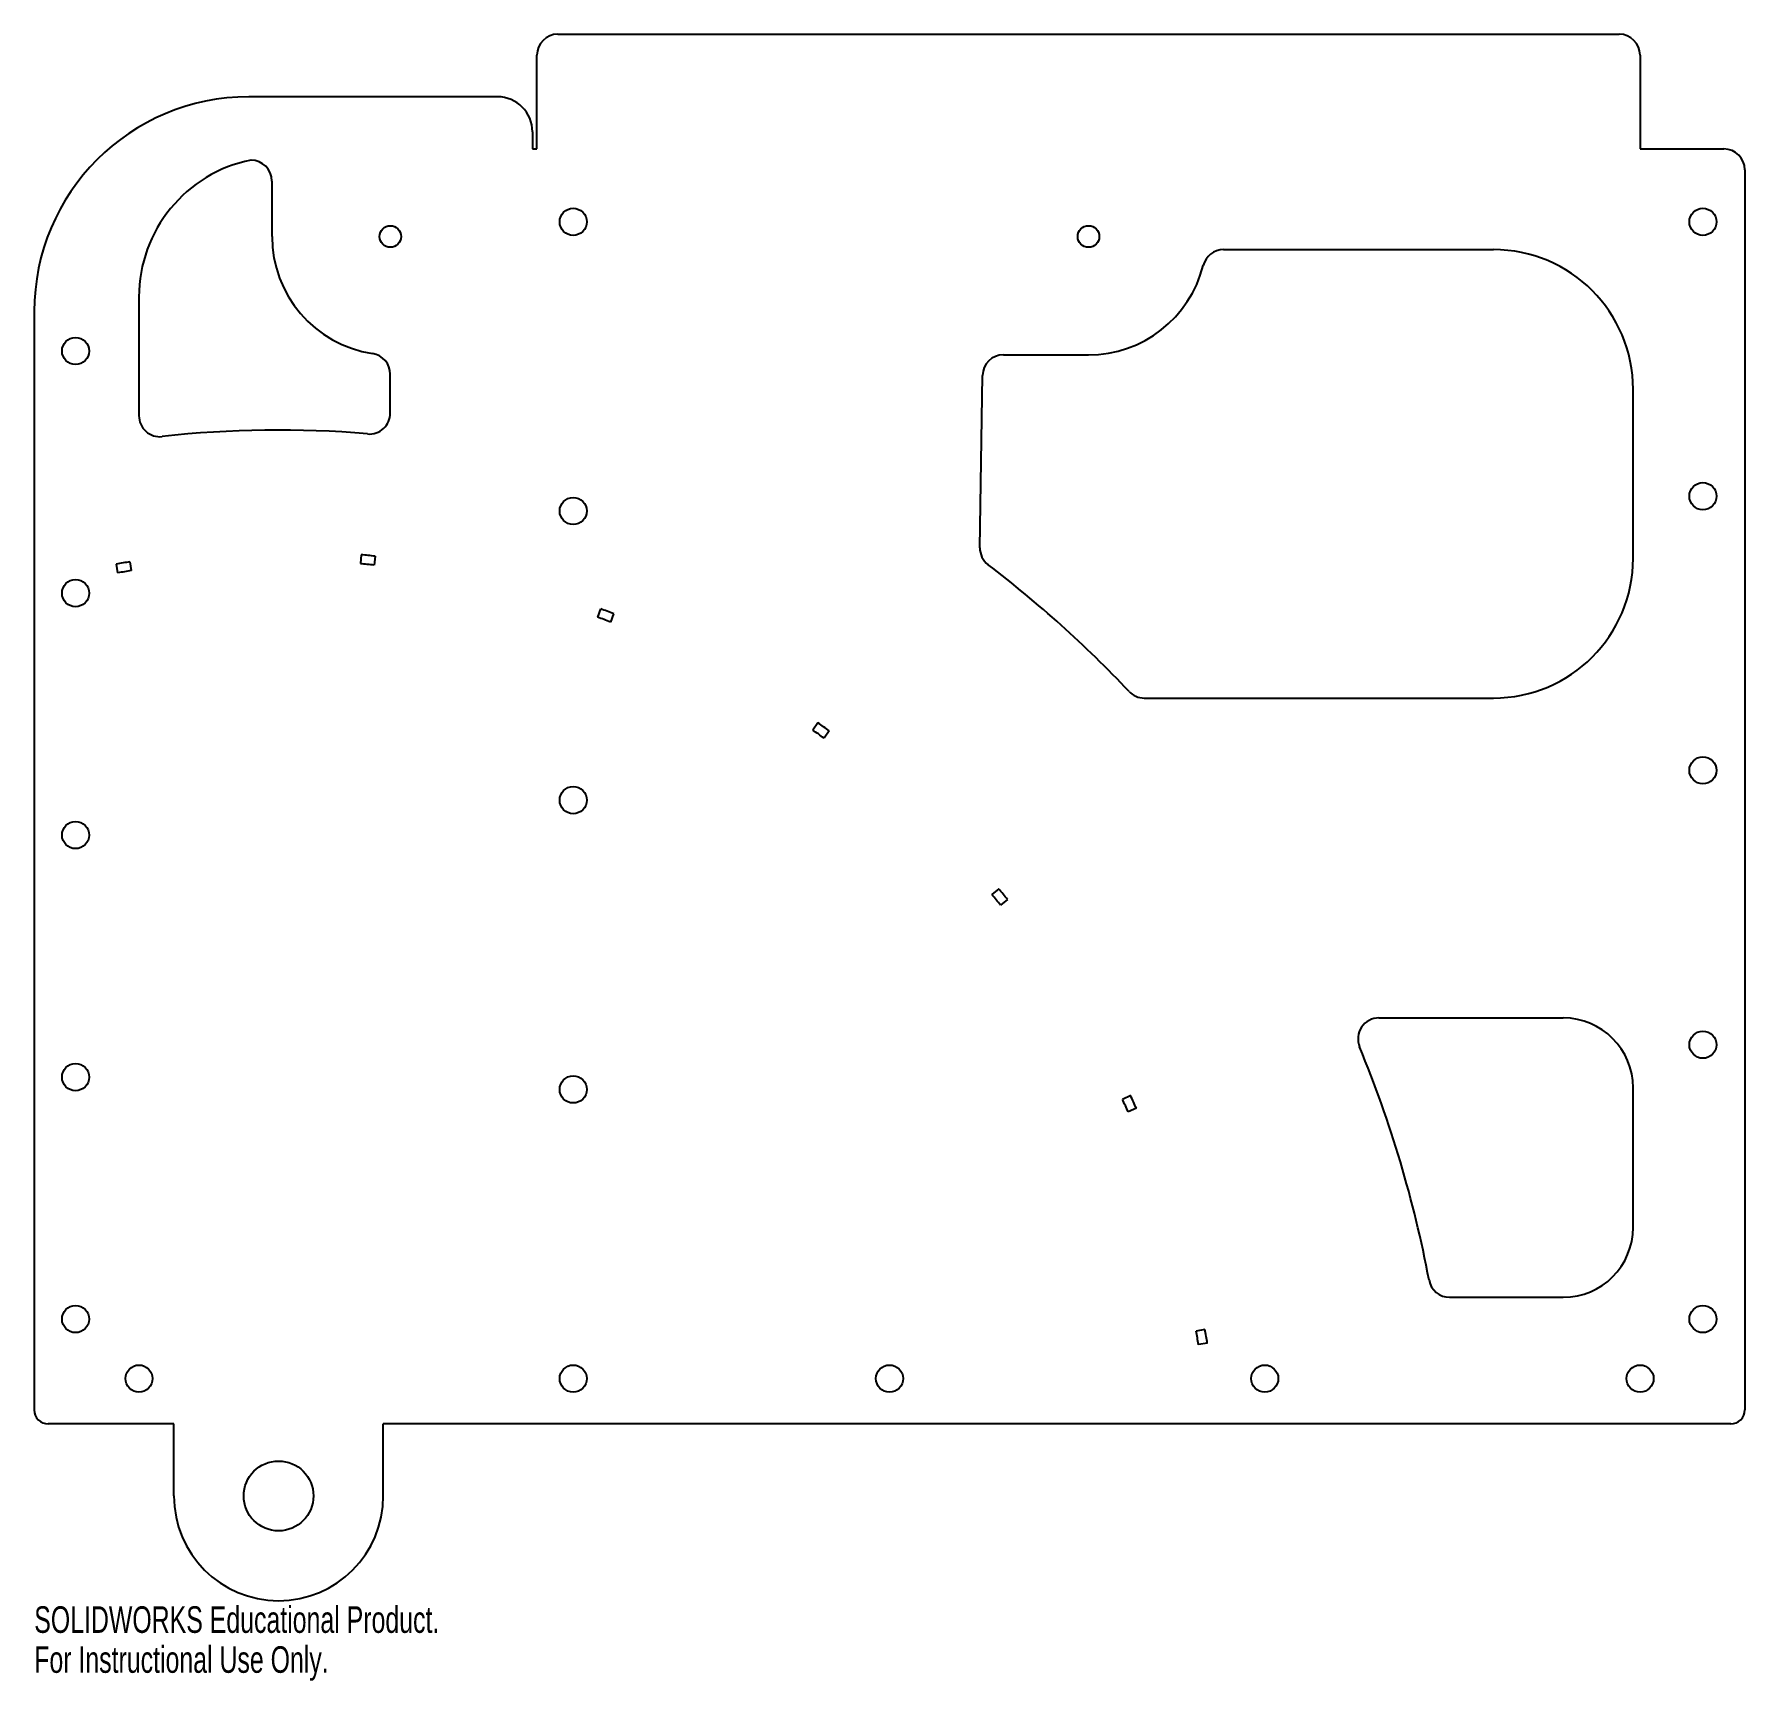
# Model space of a CAD drawing. Header units: inches. Extents: x -6 to 6.2, y -1.8 to 9.9.
import ezdxf

# ---------------------------------------------------------------- set-up
doc = ezdxf.new("R2010")
doc.units = ezdxf.units.IN
doc.header["$MEASUREMENT"] = 0
doc.styles.add('SLDTEXTSTYLE0', font='TXT', dxfattribs={"width": 0.7})

msp = doc.modelspace()

# ---------------------------------------------------------------- linework, layer by layer
at = {"color": 7, "linetype": 'Continuous', "lineweight": 25}
for p, q in [((-2.29, 9.948), (5.31, 9.948)), ((-2.44, 9.127), (-2.44, 9.798)), ((5.46, 9.798), (5.46, 9.127)), ((-2.722, 9.5), (-4.504, 9.5)), ((-2.472, 9.25), (-2.472, 9.127)), ((-2.472, 9.127), (-2.44, 9.127)), ((5.46, 9.127), (6.06, 9.127)), ((6.21, 8.977), (6.21, 0.1)), ((-4.338, 8.897), (-4.338, 8.5)), ((2.477, 8.406), (4.41, 8.406)), ((-6.04, 7.964), (-6.04, 0.1)), ((-5.29, 8.067), (-5.29, 7.217)), ((0.901, 7.653), (1.51, 7.653)), ((-3.49, 7.236), (-3.49, 7.514)), ((0.732, 6.272), (0.751, 7.505)), ((5.41, 6.196), (5.41, 7.406)), ((-5.453, 6.155), (-5.443, 6.092)), ((-5.355, 6.171), (-5.345, 6.108)), ((-3.698, 6.222), (-3.703, 6.158)), ((-3.599, 6.212), (-3.605, 6.148)), ((-1.984, 5.834), (-2.006, 5.774)), ((-1.891, 5.799), (-1.914, 5.739)), ((1.909, 5.196), (4.41, 5.196)), ((-0.428, 5.019), (-0.464, 4.967)), ((-0.347, 4.961), (-0.384, 4.909)), ((0.867, 3.831), (0.818, 3.79)), ((0.93, 3.754), (0.88, 3.714)), ((3.59, 2.906), (4.91, 2.906)), ((1.812, 2.35), (1.754, 2.323)), ((5.41, 1.406), (5.41, 2.406)), ((1.853, 2.259), (1.795, 2.233)), ((4.096, 0.906), (4.91, 0.906)), ((2.344, 0.675), (2.281, 0.664)), ((2.361, 0.577), (2.297, 0.567)), ((-5.04, 0), (-5.94, 0)), ((-5.04, -0.516), (-5.04, 0)), ((6.11, 0), (-3.54, 0)), ((-3.54, -0.516), (-3.54, 0))]:
    msp.add_line(p, q, dxfattribs=at)
for centre, radius in [((-2.18, 8.605), 0.097), ((5.91, 8.605), 0.097), ((-3.49, 8.5), 0.077), ((1.51, 8.5), 0.077), ((-5.744, 7.68), 0.097), ((5.91, 6.641), 0.097), ((-2.18, 6.535), 0.097), ((-5.744, 5.947), 0.097), ((5.91, 4.678), 0.097), ((-2.18, 4.465), 0.097), ((-5.744, 4.215), 0.097), ((5.91, 2.714), 0.097), ((-5.744, 2.482), 0.097), ((-2.18, 2.394), 0.097), ((-5.744, 0.75), 0.097), ((5.91, 0.75), 0.097), ((-5.29, 0.324), 0.097), ((-2.18, 0.324), 0.097), ((0.085, 0.324), 0.097), ((2.772, 0.324), 0.097), ((5.46, 0.324), 0.097), ((-4.29, -0.516), 0.25)]:
    msp.add_circle(centre, radius, dxfattribs=at)
for centre, radius, start, end in [((-2.29, 9.798), 0.15, 90, 180), ((5.31, 9.798), 0.15, 0, 90), ((-4.504, 7.964), 1.536, 90, 180), ((-2.722, 9.25), 0.25, 0, 90), ((6.06, 8.977), 0.15, 0, 90), ((-4.29, 8.067), 1, 101.3885, 180), ((-4.488, 8.897), 0.15, 0, 90), ((-3.49, 8.5), 0.847, 180, 261.3509), ((2.477, 8.256), 0.15, 90, 165.8592), ((4.41, 7.406), 1, 0, 90), ((1.51, 8.5), 0.847, 270, 345.8592), ((-3.64, 7.514), 0.15, 0, 81.3509), ((0.901, 7.503), 0.15, 90, 179.0839), ((-3.64, 7.236), 0.15, 265.2072, 0), ((-5.14, 7.217), 0.15, 180, 276.2727), ((-4.29, -0.516), 7.63, 85.2072, 96.2727), ((0.882, 6.27), 0.15, 179.0839, 232.6875), ((-4.327, -0.49), 6.74, 98.7745, 99.6205), ((-4.319, -0.49), 6.676, 83.8679, 84.7138), ((-4.319, -0.49), 6.74, 83.8679, 84.7138), ((-4.29, -0.516), 8.382, 43.3991, 52.6875), ((4.41, 6.196), 1, 270, 0), ((-4.327, -0.49), 6.676, 98.7745, 99.6205), ((-4.31, -0.491), 6.676, 68.9612, 69.8072), ((-4.31, -0.491), 6.74, 68.9612, 69.8072), ((1.909, 5.346), 0.15, 223.3991, 270), ((-4.303, -0.495), 6.676, 54.0546, 54.9005), ((-4.303, -0.495), 6.74, 54.0546, 54.9005), ((-4.297, -0.501), 6.74, 39.148, 39.9939), ((-4.297, -0.501), 6.676, 39.148, 39.9939), ((3.59, 2.756), 0.15, 90, 202.552), ((4.91, 2.406), 0.5, 0, 90), ((-4.29, -0.516), 8.382, 10.6191, 22.552), ((-4.293, -0.508), 6.74, 24.2413, 25.0873), ((-4.293, -0.508), 6.676, 24.2413, 25.0873), ((4.91, 1.406), 0.5, 270, 0), ((4.096, 1.056), 0.15, 190.6191, 270), ((-4.29, -0.516), 6.676, 9.3347, 10.1806), ((-4.29, -0.516), 6.74, 9.3347, 10.1806), ((-5.94, 0.1), 0.1, 180, 270), ((6.11, 0.1), 0.1, 270, 0), ((-4.29, -0.516), 0.75, 180, 0)]:
    msp.add_arc(centre, radius, start, end, dxfattribs=at)

# ---------------------------------------------------------------- texts
at = {"color": 7, "linetype": 'Continuous', "char_height": 0.1903, "attachment_point": 1, "style": 'SLDTEXTSTYLE0'}
for s, insert in [('SOLIDWORKS Educational Product.', (-6.04, -1.306)), ('For Instructional Use Only.', (-6.04, -1.592))]:
    msp.add_mtext(s, dxfattribs=dict(at, insert=insert))

doc.saveas('drawing.dxf')
